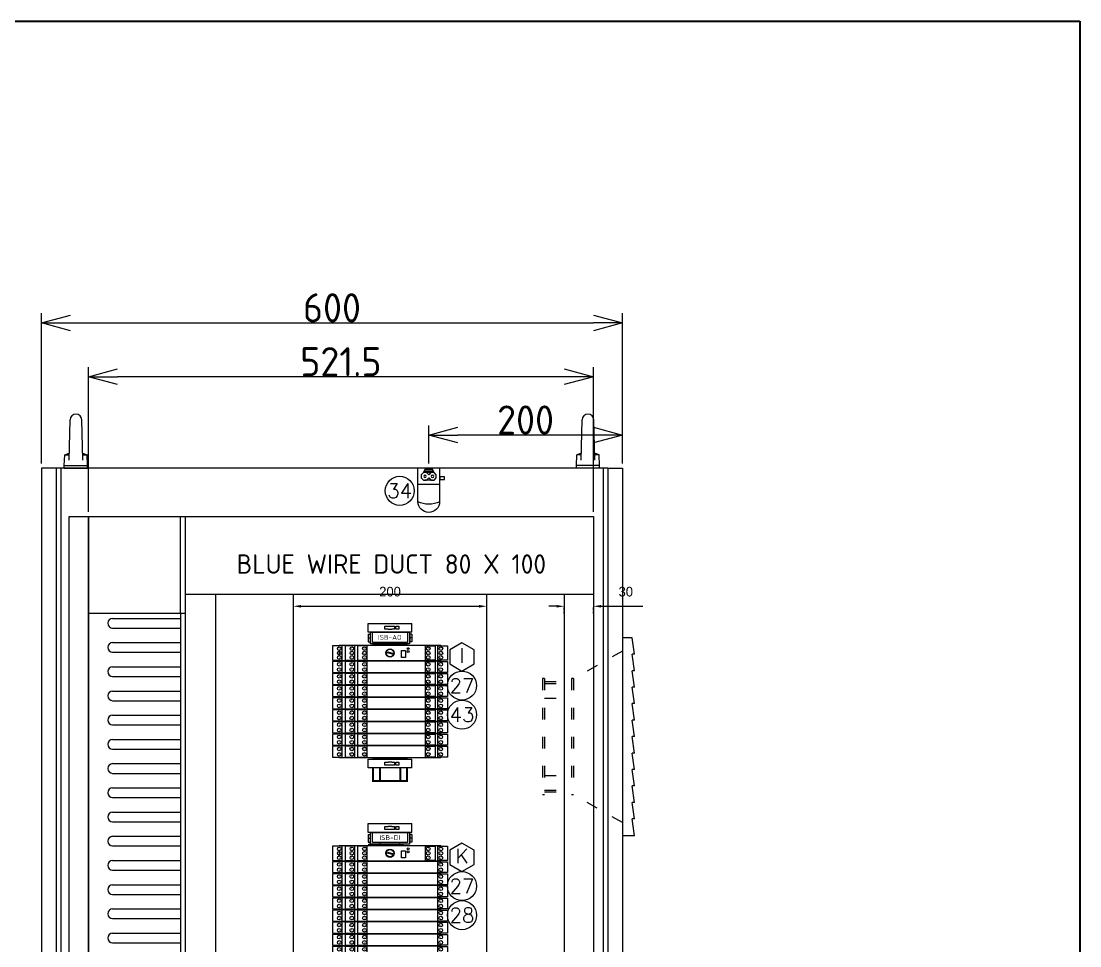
# Model space of a CAD drawing. Header units: inches. Extents: x 564911 to 603980, y 458630 to 507164.
# Drawn here: x 586906 to 587999, y 499598 to 500552 of the extents above; entities that cross this region are included whole.
import ezdxf
from ezdxf.enums import TextEntityAlignment as Align

# ---------------------------------------------------------------- set-up
doc = ezdxf.new("R2010")
doc.units = ezdxf.units.IN
doc.header["$MEASUREMENT"] = 0
doc.linetypes.add('ACAD_ISO03W100', pattern=[30, 12, -18])
doc.linetypes.add('HIDDEN', pattern=[0.375, 0.25, -0.125])
for name, color, linetype in [('ANN-SMTEXT', 2, 'Continuous'), ('ASHADE', 7, 'Continuous'), ('HELPPOINT', 7, 'Continuous'), ('rial', 11, 'Continuous'), ('TER', 4, 'Continuous')]:
    doc.layers.add(name, color=color, linetype=linetype)
doc.styles.add('HTX11', font='O8111901')
doc.styles.add('ISO3098B', font='ISO3098B.shx')
doc.styles.add('S', font='SIMPLEX.SHX')
doc.dimstyles.new('Copy of A', dxfattribs={"dimtxt": 10, "dimasz": 8, "dimexe": 0.18, "dimexo": 0.0625, "dimgap": 10, "dimtad": 1, "dimdec": 0, "dimzin": 0, "dimdsep": 46, "dimtxsty": 'Standard', "dimcen": 0.09, "dimclrd": 3, "dimclre": 3, "dimadec": 0, "dimazin": 0, "dimtfac": 1, "dimtdec": 0, "dimtofl": 0, "dimtmove": 0, "dimatfit": 1, "dimldrblk": 'CLOSEDBLANK', "dimfxl": 0, "dimtolj": 1, "dimtzin": 0, "dimarcsym": 0})
doc.dimstyles.new('ISO-25', dxfattribs={"dimtxt": 2.5, "dimasz": 40, "dimexe": 1.25, "dimexo": 5, "dimtad": 1, "dimdec": 4, "dimdsep": 46, "dimlunit": 6, "dimtxsty": 'Standard', "dimcen": 2.5, "dimclrd": 3, "dimclre": 3, "dimadec": 0, "dimazin": 0, "dimtfac": 1, "dimtdec": 4, "dimtmove": 0, "dimatfit": 3, "dimfxl": 0, "dimtolj": 1, "dimtzin": 0, "dimarcsym": 0})

# ---------------------------------------------------------------- blocks, each defined once
blk = doc.blocks.new('TPA')
at = {"layer": 'HELPPOINT', "color": 4, "lineweight": 35}
for p, q in [((562706.81, 505019.33), (567131.02, 505019.33)), ((562706.81, 505019.33), (567131.02, 505019.33)), ((567131.02, 505019.33), (567131.02, 501946.36)), ((567131.02, 505019.33), (567131.02, 501946.36))]:
    blk.add_line(p, q, dxfattribs=at)
at = {"style": 'HTX11'}
for tag, p in [('A', (566704.26, 502037.07)), ('B', (567038.18, 501963.25))]:
    blk.add_attdef(tag, text='', height=16.84, dxfattribs=at).set_placement(p, align=Align.MIDDLE_CENTER)
blk = doc.blocks.new('_Open30')
at = {"color": 0, "linetype": 'ByBlock', "lineweight": -2}
for p, q in [((-1, 0.268), (0, 0)), ((0, 0), (-1, -0.268)), ((0, 0), (-1, 0))]:
    blk.add_line(p, q, dxfattribs=at)
blk = doc.blocks.new('*D73')
at = {"layer": 'ASHADE', "color": 3, "lineweight": -2}
for p, q in [((586926.8, 500095.9), (586926.8, 500250.9)), ((587526.8, 500095.9), (587526.8, 500250.9)), ((586956.8, 500240.9), (587496.8, 500240.9))]:
    blk.add_line(p, q, dxfattribs=at)
at = {"layer": 'DEFPOINTS', "color": 0}
for p in [(587526.8, 500240.9), (586926.8, 500090.9), (587526.8, 500090.9)]:
    blk.add_point(p, dxfattribs=at)
at = {"layer": 'ASHADE', "color": 3, "lineweight": -2, "xscale": 30, "yscale": 30, "zscale": 30, "rotation": 180}
blk.add_blockref('_Open30', (586926.8, 500240.9), dxfattribs=at)
at = {"layer": 'ASHADE', "color": 3, "lineweight": -2, "xscale": 30, "yscale": 30, "zscale": 30}
blk.add_blockref('_Open30', (587526.8, 500240.9), dxfattribs=at)
at = {"layer": 'ASHADE', "color": 0, "insert": (587226.8, 500256.5), "char_height": 30, "attachment_point": 5, "style": 'ISO3098B'}
blk.add_mtext('\\A1;600', dxfattribs=at)
blk = doc.blocks.new('SFAN')
at = {"layer": 'ASHADE', "color": 0}
for p, q in [((60472.7, 50473.8), (60462.8, 50473.8)), ((60462.8, 50473.8), (60462.8, 50269.4)), ((60472.7, 50473.8), (60462.8, 50473.8)), ((60462.8, 50473.8), (60462.8, 50269.4)), ((60475.2, 50456.8), (60472.7, 50473.8)), ((60475.2, 50456.8), (60472.7, 50473.8)), ((60475.2, 50456.8), (60472.8, 50456.8)), ((60475.2, 50439.8), (60472.8, 50456.8)), ((60475.2, 50456.8), (60472.8, 50456.8)), ((60475.2, 50439.8), (60472.8, 50456.8)), ((60475.2, 50439.8), (60472.8, 50439.8)), ((60475.2, 50422.8), (60472.8, 50439.8)), ((60475.2, 50439.8), (60472.8, 50439.8)), ((60475.2, 50422.8), (60472.8, 50439.8)), ((60475.2, 50422.8), (60472.8, 50422.8)), ((60475.2, 50422.8), (60472.8, 50422.8)), ((60475.2, 50405.8), (60472.8, 50422.8)), ((60475.2, 50422.8), (60472.8, 50422.8)), ((60475.2, 50422.8), (60472.8, 50422.8)), ((60475.2, 50405.8), (60472.8, 50422.8)), ((60475.2, 50405.8), (60472.8, 50405.8)), ((60475.2, 50388.8), (60472.8, 50405.8)), ((60475.2, 50405.8), (60472.8, 50405.8)), ((60475.2, 50388.8), (60472.8, 50405.8)), ((60475.2, 50388.8), (60472.8, 50388.8)), ((60475.2, 50371.8), (60472.8, 50388.8)), ((60475.2, 50388.8), (60472.8, 50388.8)), ((60475.2, 50371.8), (60472.8, 50388.8)), ((60475.2, 50371.8), (60472.8, 50371.8)), ((60475.2, 50354.8), (60472.8, 50371.8)), ((60475.2, 50371.8), (60472.8, 50371.8)), ((60475.2, 50354.8), (60472.8, 50371.8)), ((60475.2, 50354.8), (60472.8, 50354.8)), ((60475.2, 50337.8), (60472.8, 50354.8)), ((60475.2, 50354.8), (60472.8, 50354.8)), ((60475.2, 50337.8), (60472.8, 50354.8)), ((60475.2, 50337.8), (60472.8, 50337.8)), ((60475.2, 50320.8), (60472.8, 50337.8)), ((60475.2, 50337.8), (60472.8, 50337.8)), ((60475.2, 50320.8), (60472.8, 50337.8)), ((60475.2, 50320.8), (60472.8, 50320.8)), ((60475.2, 50303.8), (60472.8, 50320.8)), ((60475.2, 50320.8), (60472.8, 50320.8)), ((60475.2, 50303.8), (60472.8, 50320.8)), ((60475.2, 50303.8), (60472.8, 50303.8)), ((60475.2, 50286.8), (60472.8, 50303.8)), ((60475.2, 50303.8), (60472.8, 50303.8)), ((60475.2, 50286.8), (60472.8, 50303.8)), ((60475.2, 50286.8), (60472.7, 50286.8)), ((60475.2, 50269.4), (60472.7, 50286.8)), ((60475.2, 50286.8), (60472.7, 50286.8)), ((60475.2, 50269.4), (60472.7, 50286.8)), ((60475.2, 50269.4), (60462.8, 50269.4)), ((60475.2, 50269.4), (60462.8, 50269.4))]:
    blk.add_line(p, q, dxfattribs=at)
at = {"layer": 'ASHADE', "color": 0, "linetype": 'ACAD_ISO03W100'}
for p, q in [((60462.8, 50460.1), (60412.3, 50431.6)), ((60380.3, 50431.6), (60380.3, 50311.6)), ((60382.3, 50431.6), (60380.3, 50431.6)), ((60382.3, 50431.6), (60382.3, 50311.6)), ((60410.3, 50431.6), (60410.3, 50311.6)), ((60412.3, 50431.6), (60410.3, 50431.6)), ((60412.3, 50431.6), (60412.3, 50311.6)), ((60382.3, 50428.6), (60410.3, 50428.6)), ((60382.3, 50426.6), (60410.3, 50426.6)), ((60382.3, 50411.6), (60410.3, 50411.6)), ((60382.3, 50331.6), (60410.3, 50331.6)), ((60382.3, 50311.6), (60380.3, 50311.6)), ((60382.3, 50316.6), (60410.3, 50316.6)), ((60382.3, 50314.6), (60410.3, 50314.6)), ((60412.3, 50311.6), (60410.3, 50311.6)), ((60462.8, 50283.1), (60412.3, 50311.6))]:
    blk.add_line(p, q, dxfattribs=at)
blk = doc.blocks.new('L1')
at = {"color": 1, "ltscale": 20}
for p, q in [((587589.6, 509631.6), (587589.6, 509666.1)), ((587589.6, 509666.1), (587612.1, 509666.1)), ((587593.1, 509659.3), (587595.4, 509661.6)), ((587595.4, 509661.6), (587597.8, 509666.1)), ((587595.4, 509661.6), (587598.6, 509661.6)), ((587596.2, 509663.1), (587605.6, 509663.1)), ((587597, 509664.6), (587604.8, 509664.6)), ((587597, 509661.6), (587604.8, 509661.6)), ((587598.6, 509661.6), (587600.9, 509659.3)), ((587600.9, 509659.3), (587603.2, 509661.6)), ((587603.2, 509661.6), (587606.4, 509661.6)), ((587606.4, 509661.6), (587604, 509666.1)), ((587606.4, 509661.6), (587608.7, 509659.3)), ((587612.1, 509631.6), (587612.1, 509666.1)), ((587589.6, 509649.3), (587612.1, 509649.3)), ((587593.1, 509656), (587593.1, 509659.3)), ((587595.4, 509653.8), (587593.1, 509656)), ((587598.6, 509653.8), (587595.4, 509653.8)), ((587597, 509653.8), (587604.8, 509653.8)), ((587600.9, 509656), (587598.6, 509653.8)), ((587603.2, 509653.8), (587600.9, 509656)), ((587606.4, 509653.8), (587603.2, 509653.8)), ((587608.7, 509656), (587606.4, 509653.8)), ((587608.7, 509659.3), (587608.7, 509656))]:
    blk.add_line(p, q, dxfattribs=at)
blk.add_lwpolyline([(587589.6, 509654.3), (587584.7, 509654.3), (587584.7, 509657.3), (587589.6, 509657.3)], close=True, dxfattribs=at)
for centre in [(587597, 509657.7), (587604.8, 509657.7)]:
    blk.add_circle(centre, 1.3, dxfattribs=at)
for centre, radius, start, end in [((587600.9, 509631.6), 11.2, 180, 0), ((587600.9, 509653.3), 24.5, 242.6065, 297.3935)]:
    blk.add_arc(centre, radius, start, end, dxfattribs=at)
blk = doc.blocks.new('*D72')
at = {"layer": 'ASHADE', "color": 3, "lineweight": -2}
for p, q in [((587326.8, 500095.9), (587326.8, 500135.1)), ((587526.8, 500095.9), (587526.8, 500135.1)), ((587496.8, 500125.1), (587356.8, 500125.1))]:
    blk.add_line(p, q, dxfattribs=at)
at = {"layer": 'DEFPOINTS', "color": 0}
for p in [(587326.8, 500125.1), (587326.8, 500090.9), (587526.8, 500090.9)]:
    blk.add_point(p, dxfattribs=at)
at = {"layer": 'ASHADE', "color": 3, "lineweight": -2, "xscale": 30, "yscale": 30, "zscale": 30, "rotation": 180}
blk.add_blockref('_Open30', (587326.8, 500125.1), dxfattribs=at)
at = {"layer": 'ASHADE', "color": 3, "lineweight": -2, "xscale": 30, "yscale": 30, "zscale": 30}
blk.add_blockref('_Open30', (587526.8, 500125.1), dxfattribs=at)
at = {"layer": 'ASHADE', "color": 0, "insert": (587426.8, 500140.7), "char_height": 30, "attachment_point": 5, "style": 'ISO3098B'}
blk.add_mtext('\\A1;200', dxfattribs=at)
blk = doc.blocks.new('*D93')
at = {"layer": 'ASHADE', "color": 3, "lineweight": -2}
for p, q in [((586975.3, 500045.9), (586975.3, 500195.3)), ((587496.8, 500045.9), (587496.8, 500195.3)), ((587466.8, 500185.3), (587005.3, 500185.3))]:
    blk.add_line(p, q, dxfattribs=at)
at = {"layer": 'DEFPOINTS', "color": 0}
for p in [(586975.3, 500185.3), (586975.3, 500040.9), (587496.8, 500040.9)]:
    blk.add_point(p, dxfattribs=at)
at = {"layer": 'ASHADE', "color": 3, "lineweight": -2, "xscale": 30, "yscale": 30, "zscale": 30, "rotation": 180}
blk.add_blockref('_Open30', (586975.3, 500185.3), dxfattribs=at)
at = {"layer": 'ASHADE', "color": 3, "lineweight": -2, "xscale": 30, "yscale": 30, "zscale": 30}
blk.add_blockref('_Open30', (587496.8, 500185.3), dxfattribs=at)
at = {"layer": 'ASHADE', "color": 0, "insert": (587236, 500200.9), "char_height": 30, "attachment_point": 5, "style": 'ISO3098B'}
blk.add_mtext('\\A1;521.5', dxfattribs=at)
blk = doc.blocks.new('STOPER')
at = {"color": 0}
for points in [[(22179.3, -20542.9), (22175.9, -20542.9), (22175.9, -20539.8), (22179.3, -20539.8)], [(22179.3, -20539.8), (22179.3, -20539.6), (22183, -20539.6), (22183, -20539.8)], [(22183, -20542.9), (22183, -20543), (22179.3, -20543), (22179.3, -20542.9)], [(22183, -20539.8), (22185.8, -20539.8), (22185.8, -20542.9), (22183, -20542.9)]]:
    blk.add_lwpolyline(points, dxfattribs=at)
blk.add_lwpolyline([(22187.3, -20539.8), (22190.4, -20539.8), (22190.4, -20542.9), (22187.3, -20542.9)], close=True, dxfattribs=at)
at = {"layer": 'TER', "color": 0}
for p, q in [((22158.7, -20545.9), (22158.7, -20536.8)), ((22158.7, -20536.8), (22203.7, -20536.8)), ((22203.7, -20545.9), (22158.7, -20545.9)), ((22203.7, -20545.9), (22203.7, -20536.8))]:
    blk.add_line(p, q, dxfattribs=at)
blk = doc.blocks.new('*D101')
at = {"color": 3, "linetype": 'HIDDEN', "lineweight": -2}
for p, q in [((587186.8, 499960.8), (587186.8, 499948.2)), ((587386.8, 499940.9), (587386.8, 499948.6))]:
    blk.add_line(p, q, dxfattribs=at)
at = {"color": 3, "lineweight": -2}
blk.add_line((587194.8, 499948.4), (587378.8, 499948.4), dxfattribs=at)
at = {"color": 3}
for points in [[(587194.8, 499949.7), (587194.8, 499947), (587186.8, 499948.4)], [(587378.8, 499949.7), (587378.8, 499947), (587386.8, 499948.4)]]:
    blk.add_solid(points, dxfattribs=at)
at = {"layer": 'DEFPOINTS', "color": 0}
for p in [(587186.8, 499960.9), (587386.8, 499948.4), (587386.8, 499940.9)]:
    blk.add_point(p, dxfattribs=at)
at = {"color": 0, "insert": (587286.8, 499963.4), "char_height": 10, "attachment_point": 5}
blk.add_mtext('\\A1;200', dxfattribs=at)
blk = doc.blocks.new('_ClosedBlank')
at = {"color": 0, "linetype": 'ByBlock', "lineweight": -2}
for p, q in [((-1, 0.17), (0, 0)), ((-1, 0.17), (-1, -0.17)), ((0, 0), (-1, -0.17))]:
    blk.add_line(p, q, dxfattribs=at)
blk = doc.blocks.new('*D102')
at = {"color": 3, "lineweight": -2}
for p, q in [((587458.8, 499948.4), (587450.8, 499948.4)), ((587504.8, 499948.4), (587547.8, 499948.4))]:
    blk.add_line(p, q, dxfattribs=at)
at = {"color": 3, "linetype": 'HIDDEN', "lineweight": -2}
for p, q in [((587466.8, 499940.9), (587466.8, 499948.6)), ((587496.8, 499940.9), (587496.8, 499948.6))]:
    blk.add_line(p, q, dxfattribs=at)
at = {"color": 3}
for points in [[(587458.8, 499949.7), (587458.8, 499947), (587466.8, 499948.4)], [(587504.8, 499949.7), (587504.8, 499947), (587496.8, 499948.4)]]:
    blk.add_solid(points, dxfattribs=at)
at = {"layer": 'DEFPOINTS', "color": 0}
for p in [(587466.8, 499940.9), (587496.8, 499948.4), (587496.8, 499940.9)]:
    blk.add_point(p, dxfattribs=at)
at = {"color": 0, "insert": (587530.3, 499963.4), "char_height": 10, "attachment_point": 5}
blk.add_mtext('\\A1;30', dxfattribs=at)
blk = doc.blocks.new('AB1492-GM35')
at = {"color": 4}
for p, q in [((5057.6, 1338.7), (5069.6, 1338.7)), ((5057.6, 1298.7), (5057.6, 1338.7)), ((5057.6, 1336.7), (5068.1, 1336.7)), ((5059.6, 1341.2), (5067.6, 1341.2)), ((5059.6, 1341.2), (5059.6, 1338.7)), ((5059.6, 1339.2), (5067.6, 1339.2)), ((5063.6, 1341.2), (5063.6, 1339.2)), ((5067.6, 1341.2), (5067.6, 1338.7)), ((5068.1, 1336.7), (5068.1, 1328.7)), ((5069.6, 1338.7), (5069.6, 1298.7)), ((5069.6, 1328.7), (5068.1, 1328.7)), ((5068.1, 1328.7), (5068.1, 1308.7)), ((5068.1, 1308.7), (5068.1, 1300.7)), ((5069.6, 1308.7), (5068.1, 1308.7)), ((5068.1, 1300.7), (5057.6, 1300.7)), ((5069.6, 1298.7), (5057.6, 1298.7)), ((5059.6, 1296.2), (5059.6, 1298.7)), ((5059.6, 1298.2), (5067.6, 1298.2)), ((5059.6, 1296.2), (5067.6, 1296.2)), ((5063.6, 1296.2), (5063.6, 1298.2)), ((5067.6, 1296.2), (5067.6, 1298.7))]:
    blk.add_line(p, q, dxfattribs=at)
at = {"style": 'ISO3098B'}
for tag, p in [('A', (5060.6, 1318.7)), ('B', (5064.6, 1318.7))]:
    blk.add_attdef(tag, text='', height=3, rotation=90, dxfattribs=at).set_placement(p, align=Align.MIDDLE_CENTER)
blk = doc.blocks.new('937APSFD')
at = {"color": 1}
for p, q in [((590349.2, 505197.7, 0.7), (590454.2, 505197.7, 0.7)), ((590349.2, 505197.7, 0.7), (590349.2, 505197.1, 0.7)), ((590349.2, 505197.7, 0.7), (590349.2, 505197.1, 0.7)), ((590454.1, 505187, 0.7), (590454.1, 505192.3, 0.7)), ((590454.2, 505197.7, 0.7), (590454.2, 505197.1, 0.7)), ((590349.2, 505182.2, 0.7), (590349.2, 505181.6, 0.7)), ((590349.2, 505182.2, 0.7), (590349.2, 505181.6, 0.7)), ((590454.2, 505181.6, 0.7), (590349.2, 505181.6, 0.7)), ((590454.2, 505182.2, 0.7), (590454.2, 505181.6, 0.7))]:
    blk.add_line(p, q, dxfattribs=at)
at = {"color": 1, "elevation": 0.7}
for points in [[(590352.2, 505182.2), (590342.2, 505182.2), (590342.2, 505197.1), (590352.2, 505197.1)], [(590365.2, 505182.2), (590355.2, 505182.2), (590355.2, 505197.1), (590365.2, 505197.1)], [(590399, 505189.8), (590399.3, 505190.9), (590404.4, 505189.5), (590404.1, 505188.4)], [(590425.2, 505182.2), (590435.2, 505182.2), (590435.2, 505197.1), (590425.2, 505197.1)], [(590438.2, 505182.2), (590448.2, 505182.2), (590448.2, 505197.1), (590438.2, 505197.1)], [(590451.2, 505182.2), (590461.2, 505182.2), (590461.2, 505197.1), (590451.2, 505197.1)]]:
    blk.add_lwpolyline(points, close=True, dxfattribs=at)
at = {"color": 1, "const_width": 0.3, "elevation": 0.7}
for points in [[(590348.3, 505192.5), (590350.2, 505195.8)], [(590348.3, 505188), (590350.2, 505191.3)], [(590361.3, 505192.5), (590363.2, 505195.8)], [(590361.3, 505188.3), (590363.2, 505191.3)], [(590429.1, 505192.5), (590427.2, 505195.8)], [(590429.1, 505188.3), (590427.2, 505191.3)], [(590442.1, 505192.5), (590440.2, 505195.8)], [(590442.1, 505188.3), (590440.2, 505191.3)], [(590455.1, 505192.5), (590453.2, 505195.8)], [(590455.1, 505188.3), (590453.2, 505191.3)], [(590348.3, 505183.4), (590350.2, 505186.7)], [(590361.3, 505183.7), (590363.2, 505186.7)], [(590429.1, 505183.7), (590427.2, 505186.7)], [(590442.1, 505183.7), (590440.2, 505186.7)], [(590455.1, 505183.7), (590453.2, 505186.7)]]:
    blk.add_lwpolyline(points, dxfattribs=at)
at = {"color": 1}
blk.add_lwpolyline([(590385.8, 505187), (590385.8, 505194.2), (590389.7, 505194.2), (590389.7, 505187)], close=True, dxfattribs=at)
for centre, radius in [((590349.2, 505194.2, 0.7), 1.89), ((590349.2, 505189.6, 0.7), 1.89), ((590362.2, 505194.2, 0.7), 1.89), ((590362.2, 505189.6, 0.7), 1.89), ((590383, 505188.1, 0.7), 1), ((590401.7, 505189.6, 0.7), 4.31), ((590401.7, 505189.6, 0.7), 3.8), ((590428.1, 505194.2, 0.7), 1.89), ((590428.1, 505189.6, 0.7), 1.89), ((590441.1, 505194.2, 0.7), 1.89), ((590441.1, 505189.6, 0.7), 1.89), ((590454.1, 505194.2, 0.7), 1.89), ((590454.1, 505189.6, 0.7), 1.89), ((590349.2, 505185.1, 0.7), 1.89), ((590362.2, 505185.1, 0.7), 1.89), ((590383, 505185.1, 0.7), 1), ((590428.1, 505185.1, 0.7), 1.89), ((590441.1, 505185.1, 0.7), 1.89), ((590454.1, 505185.1, 0.7), 1.89)]:
    blk.add_circle(centre, radius, dxfattribs=at)
blk = doc.blocks.new('937THAITXPDC1')
at = {"color": 0}
for p, q in [((590349.2, 505369, 0.7), (590454.2, 505369, 0.7)), ((590349.2, 505368.4, 0.7), (590349.2, 505369, 0.7)), ((590454.2, 505368.4, 0.7), (590454.2, 505369, 0.7)), ((590454.2, 505368.4, 0.7), (590454.2, 505369, 0.7)), ((590349.2, 505356.5, 0.7), (590349.2, 505357.1, 0.7)), ((590454.2, 505356.5, 0.7), (590349.2, 505356.5, 0.7)), ((590454.2, 505356.5, 0.7), (590454.2, 505357.1, 0.7)), ((590454.2, 505356.5, 0.7), (590454.2, 505357.1, 0.7))]:
    blk.add_line(p, q, dxfattribs=at)
at = {"color": 0, "elevation": 0.7}
for points in [[(590352.2, 505368.4), (590342.2, 505368.4), (590342.2, 505357.1), (590352.2, 505357.1)], [(590365.2, 505368.4), (590355.2, 505368.4), (590355.2, 505357.1), (590365.2, 505357.1)], [(590378.2, 505368.4), (590368.2, 505368.4), (590368.2, 505357.1), (590378.2, 505357.1)], [(590438.2, 505368.4), (590448.2, 505368.4), (590448.2, 505357.1), (590438.2, 505357.1)], [(590451.2, 505368.4), (590461.2, 505368.4), (590461.2, 505357.1), (590451.2, 505357.1)]]:
    blk.add_lwpolyline(points, close=True, dxfattribs=at)
at = {"color": 0, "const_width": 0.3, "elevation": 0.7}
for points in [[(590348.3, 505366.9), (590350.2, 505363.9)], [(590361.3, 505366.9), (590363.2, 505363.9)], [(590374.3, 505366.9), (590376.2, 505363.9)], [(590442.1, 505366.9), (590440.2, 505363.9)], [(590455.1, 505367.2), (590453.2, 505363.9)], [(590348.3, 505361.7), (590350.2, 505358.4)], [(590361.3, 505361.7), (590363.2, 505358.4)], [(590374.3, 505361.7), (590376.2, 505358.4)], [(590442.1, 505361.7), (590440.2, 505358.4)], [(590455.1, 505361.7), (590453.2, 505358.4)]]:
    blk.add_lwpolyline(points, dxfattribs=at)
at = {"color": 0}
for centre in [(590349.2, 505365.5, 0.7), (590362.2, 505365.5, 0.7), (590375.2, 505365.5, 0.7), (590441.1, 505365.5, 0.7), (590454.1, 505365.5, 0.7), (590349.2, 505360, 0.7), (590362.2, 505360, 0.7), (590375.2, 505360, 0.7), (590441.1, 505360, 0.7), (590454.1, 505360, 0.7)]:
    blk.add_circle(centre, 1.89, dxfattribs=at)
blk = doc.blocks.new('937THDISTSDC1')
at = {"color": 2}
for p, q in [((590349.2, 505458, 0.7), (590454.2, 505458, 0.7)), ((590349.2, 505457.4, 0.7), (590349.2, 505458, 0.7)), ((590454.2, 505457.4, 0.7), (590454.2, 505458, 0.7)), ((590454.2, 505457.4, 0.7), (590454.2, 505458, 0.7)), ((590349.2, 505445.5, 0.7), (590349.2, 505446.1, 0.7)), ((590454.2, 505445.5, 0.7), (590349.2, 505445.5, 0.7)), ((590454.2, 505445.5, 0.7), (590454.2, 505446.1, 0.7)), ((590454.2, 505445.5, 0.7), (590454.2, 505446.1, 0.7))]:
    blk.add_line(p, q, dxfattribs=at)
at = {"color": 2, "elevation": 0.7}
for points in [[(590352.2, 505457.4), (590342.2, 505457.4), (590342.2, 505446.1), (590352.2, 505446.1)], [(590365.2, 505457.4), (590355.2, 505457.4), (590355.2, 505446.1), (590365.2, 505446.1)], [(590378.2, 505457.4), (590368.2, 505457.4), (590368.2, 505446.1), (590378.2, 505446.1)], [(590451.2, 505457.4), (590461.2, 505457.4), (590461.2, 505446.1), (590451.2, 505446.1)]]:
    blk.add_lwpolyline(points, close=True, dxfattribs=at)
at = {"color": 2, "const_width": 0.3, "elevation": 0.7}
for points in [[(590348.3, 505455.9), (590350.2, 505452.9)], [(590348.3, 505450.7), (590350.2, 505447.4)], [(590361.3, 505455.9), (590363.2, 505452.9)], [(590361.3, 505450.7), (590363.2, 505447.4)], [(590374.3, 505455.9), (590376.2, 505452.9)], [(590374.3, 505450.7), (590376.2, 505447.4)], [(590455.1, 505456.2), (590453.2, 505452.9)], [(590455.1, 505450.7), (590453.2, 505447.4)]]:
    blk.add_lwpolyline(points, dxfattribs=at)
at = {"color": 2}
for centre in [(590349.2, 505454.5, 0.7), (590349.2, 505449.1, 0.7), (590362.2, 505454.5, 0.7), (590362.2, 505449.1, 0.7), (590375.2, 505454.5, 0.7), (590375.2, 505449.1, 0.7), (590454.1, 505454.5, 0.7), (590454.1, 505449.1, 0.7)]:
    blk.add_circle(centre, 1.89, dxfattribs=at)

msp = doc.modelspace()

# ---------------------------------------------------------------- hatches: boundary and pattern name
h = msp.add_hatch()
h.set_pattern_fill('ANSI31', color=4, style=0)
h.set_pattern_definition([(45, (-2772.96131, 1356.74382), (-0.088388347648, 0.088388347648), [])])
h.paths.add_polyline_path([(587269.29344, 499909.6558), (587269.29344, 499908.1558), (587304.29344, 499908.1558), (587304.29344, 499909.6558)])
h = msp.add_hatch()
h.set_pattern_fill('ANSI31', color=4, style=0)
h.set_pattern_definition([(45, (-2772.96131, 1239.14382), (-0.088388347648, 0.088388347648), [])])
h.paths.add_polyline_path([(587269.29344, 499792.0558), (587269.29344, 499790.5558), (587304.29344, 499790.5558), (587304.29344, 499792.0558)])
h = msp.add_hatch()
h.set_pattern_fill('ANSI31', color=4, style=0)
h.set_pattern_definition([(45, (-2777.25992, 1150.00596), (-0.088388347648, 0.088388347648), [])])
h.paths.add_polyline_path([(587264.99483, 499702.91793), (587264.99483, 499701.41793), (587299.99483, 499701.41793), (587299.99483, 499702.91793)])

# ---------------------------------------------------------------- linework, layer by layer
at = {"color": 7}
for p, q in [((586955.36606, 500099.37081), (586956.36606, 500140.87081)), ((586969.36606, 500099.37081), (586968.36606, 500140.87081)), ((587484.21168, 500099.37081), (587485.21168, 500140.87081)), ((587498.21168, 500099.37081), (587497.21168, 500140.87081)), ((586950.36606, 500093.87081), (586950.77606, 500104.87081)), ((586950.77606, 500104.87081), (586955.53606, 500106.52081)), ((586950.77606, 500104.87081), (586955.49606, 500104.87081)), ((586969.19606, 500106.52081), (586973.95606, 500104.87081)), ((586969.23606, 500104.87081), (586973.95606, 500104.87081)), ((586974.36606, 500093.87081), (586973.95606, 500104.87081)), ((587479.21168, 500093.87081), (587479.62168, 500104.87081)), ((587484.38168, 500106.52081), (587479.62168, 500104.87081)), ((587484.34168, 500104.87081), (587479.62168, 500104.87081)), ((587502.80168, 500104.87081), (587498.04168, 500106.52081)), ((587502.80168, 500104.87081), (587498.08168, 500104.87081)), ((587503.21168, 500093.87081), (587502.80168, 500104.87081)), ((586950.36606, 500093.87081), (586974.36606, 500093.87081)), ((586950.36606, 500090.88081), (586950.36606, 500093.87081)), ((586974.36606, 500090.88081), (586974.36606, 500093.87081)), ((587503.21168, 500093.87081), (587479.21168, 500093.87081)), ((587479.21168, 500090.88081), (587479.21168, 500093.87081)), ((587503.21168, 500090.88081), (587503.21168, 500093.87081)), ((586950.36606, 500090.88081), (586974.36606, 500090.88081)), ((587503.21168, 500090.88081), (587479.21168, 500090.88081))]:
    msp.add_line(p, q, dxfattribs=at)
at = {"color": 0}
for p, q in [((587070.28887, 499940.88081), (587070.28887, 500040.88081)), ((587075.29344, 499940.88081), (586975.29344, 499940.88081))]:
    msp.add_line(p, q, dxfattribs=at)
at = {"color": 4}
msp.add_line((587075.29344, 499960.88081), (587496.79344, 499960.88081), dxfattribs=at)
at = {"color": 6}
for points in [[(586975.28887, 498140.88081), (586955.28887, 498140.88081), (586955.28887, 500040.88081), (586975.28887, 500040.88081)], [(586975.29344, 500040.88081), (587496.79344, 500040.88081), (587496.79344, 498140.88081), (586975.29344, 498140.88081)]]:
    msp.add_lwpolyline(points, close=True, dxfattribs=at)
at = {"color": 0}
msp.add_lwpolyline([(586975.29344, 500040.88081), (587075.28887, 500040.88081), (587075.28887, 499940.88081), (586975.29344, 499940.88081)], close=True, dxfattribs=at)
at = {"color": 4}
for points in [[(587106.79344, 499960.88081), (587186.79344, 499960.88081), (587186.79344, 498280.88081), (587106.79344, 498280.88081)], [(587386.79344, 499960.88081), (587466.79344, 499960.88081), (587466.79344, 498280.88081), (587386.79344, 498280.88081)], [(587269.29344, 499909.6558), (587304.29344, 499909.6558), (587304.29344, 499908.1558), (587269.29344, 499908.1558)], [(587269.29344, 499792.0558), (587304.29344, 499792.0558), (587304.29344, 499790.5558), (587269.29344, 499790.5558)], [(587264.99483, 499702.91793), (587299.99483, 499702.91793), (587299.99483, 499701.41793), (587264.99483, 499701.41793)]]:
    msp.add_lwpolyline(points, close=True, dxfattribs=at)
at = {"color": 1, "elevation": 0.71885}
for points in [[(587361.11847, 499910.71795), (587348.45146, 499903.40465), (587348.45146, 499888.77806), (587361.11847, 499881.46476), (587373.78547, 499888.77806), (587373.78547, 499903.40465)], [(587361.11851, 499703.73009), (587348.45151, 499696.41679), (587348.45151, 499681.79019), (587361.11851, 499674.4769), (587373.78551, 499681.79019), (587373.78551, 499696.41679)]]:
    msp.add_lwpolyline(points, close=True, dxfattribs=at)
at = {"color": 1, "const_width": 2}
for points in [[(587269.29344, 499781.4558), (587269.29344, 499768.11363), (587304.29344, 499768.11363), (587304.29344, 499781.4558)], [(587276.29344, 499768.11363), (587276.29344, 499781.4558)], [(587297.29344, 499768.11363), (587297.29344, 499781.4558)]]:
    msp.add_lwpolyline(points, dxfattribs=at)
at = {"color": 3}
for centre in [(587296.79863, 500067.58081), (587361.11847, 499866.46476, 0.71885), (587361.11847, 499836.46476, 0.71885), (587361.11851, 499659.4769, 0.71885), (587361.11851, 499629.4769, 0.71885)]:
    msp.add_circle(centre, 15, dxfattribs=at)
at = {"color": 7}
for centre in [(586962.36606, 500140.79146), (587491.21168, 500140.79146)]:
    msp.add_arc(centre, 6.00052, 0.75771843, 179.24228157, dxfattribs=at)
at = {"layer": 'ASHADE', "color": 0}
for p, q in [((586926.78887, 500090.88081), (586926.78887, 498090.88081)), ((586941.78887, 500090.88081), (586926.78887, 500090.88081)), ((586941.78887, 500090.88081), (586941.78887, 498090.88081)), ((587511.78887, 500090.88081), (586941.78887, 500090.88081)), ((586946.78887, 500090.88081), (586946.78887, 498115.88081)), ((587506.78887, 500090.88081), (587506.78887, 498115.88081)), ((587511.78887, 500090.88081), (587511.78887, 498090.88081)), ((587511.78887, 500090.88081), (587526.78887, 500090.88081)), ((587526.78887, 500090.88081), (587526.78887, 498090.88081))]:
    msp.add_line(p, q, dxfattribs=at)
at = {"layer": 'ASHADE', "color": 145}
msp.add_line((586975.28887, 500040.88081), (586975.28887, 498140.88081), dxfattribs=at)
at = {"layer": 'ASHADE', "color": 4}
for p, q in [((587070.28887, 499940.88081), (587070.28887, 498270.88081)), ((587075.28887, 499940.88081), (587075.28887, 498270.88081)), ((587000.28887, 499935.88081), (587070.28887, 499935.88081)), ((587000.28887, 499925.88081), (587070.28887, 499925.88081)), ((587000.28887, 499910.88081), (587070.28887, 499910.88081)), ((587000.28887, 499900.88081), (587070.28887, 499900.88081)), ((587000.28887, 499885.88081), (587070.28887, 499885.88081)), ((587000.28887, 499875.88081), (587070.28887, 499875.88081)), ((587000.28887, 499860.88081), (587070.28887, 499860.88081)), ((587000.28887, 499850.88081), (587070.28887, 499850.88081)), ((587000.28887, 499835.88081), (587070.28887, 499835.88081)), ((587000.28887, 499825.88081), (587070.28887, 499825.88081)), ((587000.28887, 499810.88081), (587070.28887, 499810.88081)), ((587000.28887, 499800.88081), (587070.28887, 499800.88081)), ((587000.28887, 499785.88081), (587070.28887, 499785.88081)), ((587000.28887, 499775.88081), (587070.28887, 499775.88081)), ((587000.28887, 499760.88081), (587070.28887, 499760.88081)), ((587000.28887, 499750.88081), (587070.28887, 499750.88081)), ((587000.28887, 499735.88081), (587070.28887, 499735.88081)), ((587000.28887, 499725.88081), (587070.28887, 499725.88081)), ((587000.28887, 499710.88081), (587070.28887, 499710.88081)), ((587000.28887, 499700.88081), (587070.28887, 499700.88081)), ((587000.28887, 499685.88081), (587070.28887, 499685.88081)), ((587000.28887, 499675.88081), (587070.28887, 499675.88081)), ((587000.28887, 499660.88081), (587070.28887, 499660.88081)), ((587000.28887, 499650.88081), (587070.28887, 499650.88081)), ((587000.28887, 499635.88081), (587070.28887, 499635.88081)), ((587000.28887, 499625.88081), (587070.28887, 499625.88081)), ((587000.28887, 499610.88081), (587070.28887, 499610.88081)), ((587000.28887, 499600.88081), (587070.28887, 499600.88081))]:
    msp.add_line(p, q, dxfattribs=at)
for centre in [(587000.28887, 499930.88081), (587000.28887, 499905.88081), (587000.28887, 499880.88081), (587000.28887, 499855.88081), (587000.28887, 499830.88081), (587000.28887, 499805.88081), (587000.28887, 499780.88081), (587000.28887, 499755.88081), (587000.28887, 499730.88081), (587000.28887, 499705.88081), (587000.28887, 499680.88081), (587000.28887, 499655.88081), (587000.28887, 499630.88081), (587000.28887, 499605.88081)]:
    msp.add_arc(centre, 5, 90, 270, dxfattribs=at)
at = {"layer": 'rial', "color": 1}
for p, q in [((587269.29344, 499781.4558), (587269.29344, 499768.11363)), ((587304.29344, 499768.11363), (587304.29344, 499781.4558))]:
    msp.add_line(p, q, dxfattribs=at)

# ---------------------------------------------------------------- block references
at = {"xscale": 1.099999999998545, "yscale": 1.099999999998545, "zscale": 1.1}
msp.add_blockref('TPA', (-35844.86445, -54968.83293), dxfattribs=at)
at = {"xscale": -1}
msp.add_blockref('L1', (1174927.68783, -9575.18335), dxfattribs=at)
at = {"color": 0}
for name, p in [('STOPER', (565105.60451, 520467.53216)), ('SFAN', (527064.02518, 449442.03636)), ('STOPER', (565105.60451, 520327.33216)), ('STOPER', (565105.60455, 520260.79429))]:
    msp.add_blockref(name, p, dxfattribs=at)
ref = msp.add_blockref('AB1492-GM35', (585968.05432, 504979.22749), dxfattribs=dict(rotation=270))
ref.add_attrib('1', 'ISB-AO', dxfattribs={"height": 5, "style": 'ISO3098B'}).set_placement((587286.53383, 499916.32748), align=Align.MIDDLE_CENTER)
at = {"rotation": 180}
for p in [(1177688.47606, 1005089.72091, -0.71885), (1177688.4761, 1004882.98304, -0.71885)]:
    msp.add_blockref('937APSFD', p, dxfattribs=at)
for name, p in [('937THAITXPDC1', (-3114.88919, -5476.98354, -0.71885)), ('937THAITXPDC1', (-3114.88919, -5489.48354, -0.71885)), ('937THAITXPDC1', (-3114.88919, -5501.98354, -0.71885)), ('937THAITXPDC1', (-3114.88919, -5514.48354, -0.71885)), ('937THAITXPDC1', (-3114.88919, -5526.98354, -0.71885)), ('937THAITXPDC1', (-3114.88919, -5539.48354, -0.71885)), ('937THAITXPDC1', (-3114.88919, -5551.98354, -0.71885)), ('937THAITXPDC1', (-3114.88919, -5564.48354, -0.71885)), ('937THDISTSDC1', (-3114.88914, -5772.72935, -0.71885)), ('937THDISTSDC1', (-3114.88914, -5785.22935, -0.71885)), ('937THDISTSDC1', (-3114.88914, -5797.72935, -0.71885)), ('937THDISTSDC1', (-3114.88914, -5810.22935, -0.71885)), ('937THDISTSDC1', (-3114.88914, -5822.72935, -0.71885)), ('937THDISTSDC1', (-3114.88914, -5835.22935, -0.71885)), ('937THDISTSDC1', (-3114.88914, -5847.72935, -0.71885)), ('937THDISTSDC1', (-3114.88914, -5860.22935, -0.71885))]:
    msp.add_blockref(name, p)
ref = msp.add_blockref('AB1492-GM35', (585968.05436, 504772.48963), dxfattribs=dict(rotation=270))
ref.add_attrib('1', 'ISB-DI', dxfattribs={"height": 5, "style": 'ISO3098B'}).set_placement((587286.53387, 499709.58962), align=Align.MIDDLE_CENTER)

# ---------------------------------------------------------------- texts
at = {"color": 3, "style": 'S'}
for s, p in [('34', (587296.79863, 500067.58081)), ('27', (587361.11847, 499866.46476, 0.71885)), ('43', (587361.11847, 499836.46476, 0.71885)), ('27', (587361.11851, 499659.4769, 0.71885)), ('28', (587361.11851, 499629.4769, 0.71885))]:
    msp.add_text(s, height=15, dxfattribs=at).set_placement(p, align=Align.MIDDLE_CENTER)
at = {"color": 4, "style": 'ISO3098B'}
msp.add_text('BLUE WIRE DUCT 80 X 100', height=20, dxfattribs=at).set_placement((587128.24478, 499981.96789, 87.35491))
at = {"layer": 'ANN-SMTEXT', "color": 1, "style": 'S'}
for s, p in [('I', (587361.11847, 499897.54642, 0.71885)), ('K', (587361.11851, 499690.55856, 0.71885))]:
    msp.add_text(s, height=15, dxfattribs=at).set_placement(p, align=Align.MIDDLE_CENTER)

# ---------------------------------------------------------------- dimensions: what is measured, and where the dimension line sits
for base, p1, p2, picture, middle in [((587386.79344, 499948.37976), (587186.79344, 499960.8808), (587386.79344, 499940.88081), '*D101', (587286.79344, 499963.37976)), ((587496.79344, 499948.37978), (587466.79344, 499940.88081), (587496.79344, 499940.88081), '*D102', (587530.29344, 499963.37978))]:
    dim = msp.add_linear_dim(base=base, p1=p1, p2=p2, dimstyle='Copy of A')
    dim.commit()
    dim.dimension.update_dxf_attribs({"geometry": picture, "text_midpoint": middle})
at = {"layer": 'ASHADE', "color": 7}
dim = msp.add_linear_dim(base=(587526.78887, 500240.88081), p1=(586926.78887, 500090.88081), p2=(587526.78887, 500090.88081), dimstyle='ISO-25', override={"dimtxt": 30, "dimasz": 30, "dimexe": 10, "dimtxsty": 'ISO3098B', "dimblk1": 'Open30', "dimblk2": 'Open30', "dimsah": 1}, dxfattribs=at)
dim.commit()
dim.dimension.update_dxf_attribs({"geometry": '*D73', "text_midpoint": (587226.78887, 500256.50581)})
for base, p1, p2, picture, middle in [((586975.29344, 500185.3181), (587496.79344, 500040.88081), (586975.29344, 500040.88081), '*D93', (587236.04344, 500200.9431)), ((587326.78887, 500125.12213), (587526.78887, 500090.88081), (587326.78887, 500090.88081), '*D72', (587426.78887, 500140.74713))]:
    dim = msp.add_linear_dim(base=base, p1=p1, p2=p2, angle=180, dimstyle='ISO-25', override={"dimtxt": 30, "dimasz": 30, "dimexe": 10, "dimtxsty": 'ISO3098B', "dimblk1": 'Open30', "dimblk2": 'Open30', "dimsah": 1}, dxfattribs=at)
    dim.commit()
    dim.dimension.update_dxf_attribs({"geometry": picture, "text_midpoint": middle})

doc.saveas('drawing.dxf')
